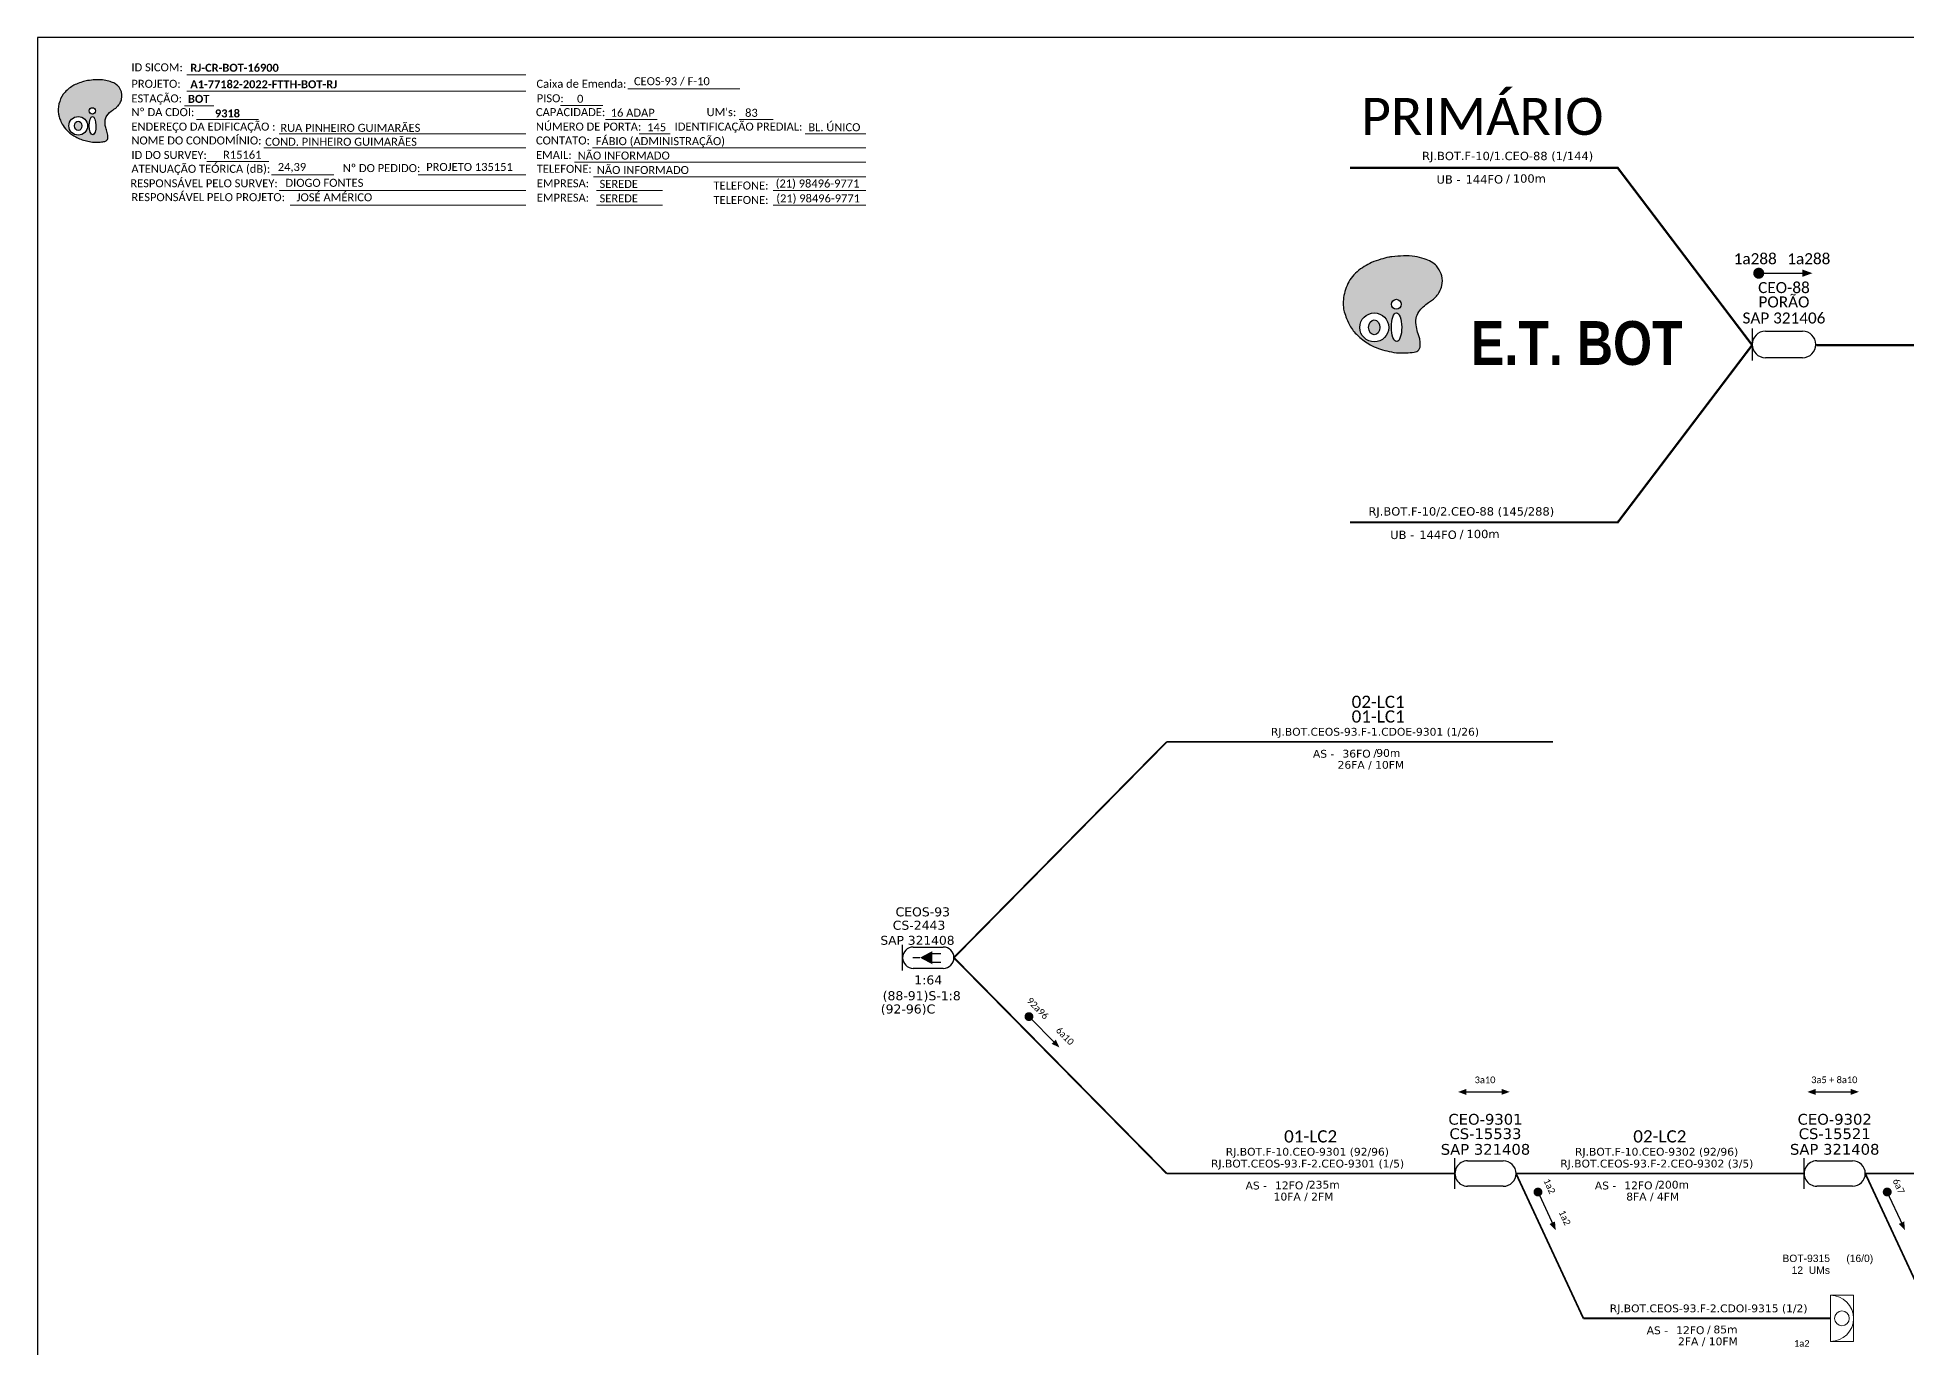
# Model space of a CAD drawing. Extents: x -86 to 1625, y 705 to 1299.
# Drawn here: x -85.8 to 333, y 1005.5 to 1299 of the extents above; entities that cross this region are included whole.
import ezdxf
from ezdxf.enums import TextEntityAlignment as Align

# ---------------------------------------------------------------- set-up
doc = ezdxf.new("R2010")
doc.units = 0
for name, color, linetype, lineweight in [("20.0-LEGENDA DOS CDO'S", 1, 'Continuous', 0), ('20.1-CDO_INTERIOR', 1, 'Continuous', 0), ('40.1-ETIQUETAS', 1, 'Continuous', 20)]:
    doc.layers.add(name, color=color, linetype=linetype, lineweight=lineweight)
for name, color, linetype in [('20.4-CEOS', 1, 'Continuous'), ('20.5-CABO AÉREO', 1, 'Continuous'), ('20.5-CEO', 1, 'Continuous'), ('CABO OPTICO EXISTENTE', 5, 'Continuous'), ('CAP a instalar', 1, 'Continuous'), ('E.T.', 7, 'Continuous'), ('SETA', 7, 'Continuous')]:
    doc.layers.add(name, color=color, linetype=linetype)
doc.styles.add('ARIAL', font='arial.ttf')
doc.styles.add('siredit', font='verdana.ttf')
doc.styles.get("Standard").update_dxf_attribs({"font": 'arial.ttf'})
doc.styles.add('SWISS BIT', font='swisscb.ttf')
doc.styles.add('WMF-Calibri0', font='calibri.ttf')
doc.styles.add('WMF-Calibri1', font='calibrib.ttf')
doc.linetypes.add('FENCELINE1', pattern='A,0.25,-0.1,[133,ltypeshp.shx,S=0.1,R=0,X=-0.1,Y=0],-0.1,1', length=1.45)

# ---------------------------------------------------------------- blocks, each defined once
blk = doc.blocks.new('ETIQUETA_RS5F')
at = {"layer": '40.1-ETIQUETAS', "color": 0, "style": 'siredit'}
blk.add_text('/', height=1.5, dxfattribs=at).set_placement((1.58, -1.95), align=Align.MIDDLE_RIGHT)
for tag, p in [('ETIQUETA_R_PRIMARIA', (1.21, 4.1)), ('ETIQUETA_R_SECUNDARIA', (1.21, 2.1)), ('F_ATIVAS/F_MORTAS', (1.14, -4.24))]:
    blk.add_attdef(tag, text='', height=1.5, dxfattribs=at).set_placement(p, align=Align.MIDDLE_CENTER)
for tag, p in [('TIPO_CABO', (-6.58, -2.12)), ('CAP_CABO', (0.4, -2.09))]:
    blk.add_attdef(tag, text='', height=1.5, dxfattribs=at).set_placement(p, align=Align.MIDDLE_RIGHT)
blk.add_attdef('METROS', text='', height=1.5, dxfattribs=at).set_placement((2.14, -1.95), align=Align.MIDDLE_LEFT)
for tag, p in [('FUSÃO_1', (0.85, -8.39)), ('FUSÃO_2', (0.85, -10.6)), ('FUSÃO_3', (0.85, -12.93)), ('FUSÃO_4', (0.85, -15.14)), ('FUSÃO_5', (0.85, -17.16))]:
    blk.add_attdef(tag, text='', height=1.5, dxfattribs=at).set_placement(p, align=Align.CENTER)
blk = doc.blocks.new('OI')
h = blk.add_hatch(color=40)
edge = h.paths.add_edge_path()
edge.add_spline(control_points=[(4.35, -0.67), (3.92, -0.99), (3.26, -1.5), (2.81, -2.59), (2.9, -3.5), (3.06, -4.27), (3.31, -4.85), (3.37, -5.39), (3.4, -5.88), (3.2, -6.4), (2.54, -6.61), (1.65, -6.63), (0.55, -6.67), (-0.56, -6.42), (-1.61, -6.14), (-2.77, -5.61), (-3.92, -4.77), (-4.89, -3.7), (-5.34, -2.65), (-5.6, -1.94), (-5.85, -0.96), (-5.71, 0.47), (-5.1, 2.02), (-4.14, 3.02), (-3.3, 3.61), (-2.37, 4.16), (-1.36, 4.44), (-0.56, 4.7), (0.79, 4.85), (2.24, 4.97), (3.79, 4.57), (4.67, 4.21), (5.44, 3.65), (5.76, 2.99), (6.03, 2.21), (6.01, 1.46), (5.72, 0.64), (5.31, 0.08), (4.88, -0.38), (4.51, -0.55), (4.35, -0.67)], knot_values=[0, 0, 0, 0, 1.60434, 2.417191, 3.427595, 4.282808, 4.776746, 5.304182, 5.888771, 6.258406, 6.858137, 7.79129, 8.986195, 10.124242, 11.187857, 12.242908, 13.953784, 15.414161, 16.515391, 17.349188, 17.675853, 19.552021, 21.515531, 22.568638, 23.63245, 24.621084, 25.782718, 26.745347, 27.142653, 29.870543, 31.004649, 31.921532, 32.709589, 33.801391, 34.042471, 35.192333, 35.971461, 36.628871, 37.254359, 37.836911, 37.836911, 37.836911, 37.836911], degree=3, periodic=0)
h.paths.add_polyline_path([(1.13, -0.87, -1), (-0.04, -0.87, -1)], flags=16)
edge = h.paths.add_edge_path(flags=16)
edge.add_ellipse((0.56, -3.59), major_axis=(-0.02, 1.71), ratio=0.361305, start_angle=0, end_angle=360)
h.paths.add_polyline_path([(-0.36, -3.62, -1), (-3.8, -3.62, -1)], flags=16)
edge = h.paths.add_edge_path(flags=0)
edge.add_ellipse((-2.08, -3.62), major_axis=(0, 0.885), ratio=0.758294, start_angle=0, end_angle=360)
at = {"color": 40}
for centre, radius in [((-2.08, -3.62), 1.72), ((0.54, -0.87), 0.587)]:
    blk.add_circle(centre, radius, dxfattribs=at)
blk.add_ellipse((0.56, -3.59), major_axis=(-0.02, 1.71), ratio=0.361305, dxfattribs=at)
blk.add_ellipse((-2.08, -3.62), major_axis=(0, 0.885), ratio=0.758294, start_param=-3.141592653589792, end_param=3.141592653589792, dxfattribs=at)
at = {"color": 40, "start_tangent": (-0.800898, -0.598801), "end_tangent": (-0.800898, -0.598801)}
blk.add_spline([(4.35, -0.67), (3.2, -1.78), (2.9, -2.54), (2.92, -3.55), (3.12, -4.38), (3.28, -4.85), (3.37, -5.37), (3.35, -5.95), (3.2, -6.29), (2.66, -6.55), (1.73, -6.63), (0.54, -6.62), (-0.58, -6.41), (-1.6, -6.11), (-2.56, -5.67), (-3.95, -4.67), (-4.89, -3.56), (-5.37, -2.56), (-5.64, -1.78), (-5.72, -1.46), (-5.63, 0.42), (-4.84, 2.22), (-4.13, 2.99), (-3.27, 3.62), (-2.4, 4.09), (-1.3, 4.47), (-0.37, 4.72), (0.02, 4.77), (2.75, 4.8), (3.85, 4.53), (4.69, 4.16), (5.31, 3.68), (5.85, 2.73), (5.93, 2.5), (5.94, 1.35), (5.67, 0.62), (5.29, 0.08), (4.84, -0.36), (4.35, -0.67)], degree=3, dxfattribs=at)

msp = doc.modelspace()

# ---------------------------------------------------------------- linework, layer by layer
msp.add_lwpolyline([(-85.84, 705.02), (752.73, 705.02), (752.73, 1299.02), (-85.84, 1299.02), (-85.84, 705.02)])
at = {"color": 7, "lineweight": 0}
for points in [[(-52.37, 1290.67), (23.61, 1290.67)], [(-52.37, 1286.98), (23.61, 1286.98)], [(46.45, 1287.47), (71.58, 1287.47)], [(-52.88, 1283.7), (-46.33, 1283.7)], [(31.4, 1283.75), (40.89, 1283.75)], [(-50.22, 1280.63), (-36.28, 1280.63)], [(41.45, 1280.63), (53.07, 1280.63)], [(71.39, 1280.63), (79.06, 1280.63)], [(-35.06, 1274.28), (23.61, 1274.28)], [(-31.65, 1277.4), (23.61, 1277.4)], [(38.57, 1274.28), (99.79, 1274.28)], [(49.04, 1277.4), (55.98, 1277.4)], [(86.21, 1277.4), (99.77, 1277.4)], [(-47.9, 1271.22), (-33.96, 1271.22)], [(34.53, 1271.05), (99.79, 1271.05)], [(-33.37, 1268.25), (-19.42, 1268.25)], [(-0.53, 1268.26), (23.62, 1268.26)], [(38.81, 1267.81), (99.79, 1267.81)], [(-31.65, 1264.7), (23.61, 1264.7)], [(-29.16, 1261.46), (23.61, 1261.46)], [(39.42, 1264.7), (54.22, 1264.7)], [(39.42, 1261.46), (54.22, 1261.46)], [(79.02, 1264.7), (99.79, 1264.7)], [(79.02, 1261.46), (99.79, 1261.46)]]:
    msp.add_lwpolyline(points, dxfattribs=at)
at = {"color": 0, "const_width": 1.24}
msp.add_lwpolyline([(299.26, 1246.18, 1), (300.49, 1246.18, 1)], format="xyb", close=True, dxfattribs=at)
at = {"color": 7}
for points, const_width in [([(136, 1079.98, 1), (136.7, 1079.27, 1)], 0.999), ([(250.2, 1040.77, 1), (250.62, 1039.87, 1)], 1), ([(328.46, 1040.78, 1), (328.88, 1039.87, 1)], 1)]:
    msp.add_lwpolyline(points, format="xyb", close=True, dxfattribs=dict(at, const_width=const_width))
at = {"layer": '20.1-CDO_INTERIOR', "color": 8, "lineweight": 18}
msp.add_lwpolyline([(321.1, 1006.86), (321.1, 1017.19), (315.94, 1017.19), (315.94, 1006.86)], close=True, dxfattribs=at)
msp.add_circle((318.52, 1012.02), 1.65, dxfattribs=at)
msp.add_arc((315.94, 1012.02), 5.17, 270, 90, dxfattribs=at)
at = {"layer": '20.4-CEOS', "color": 7}
for p, q in [((110.43, 1095.22), (117.14, 1095.22)), ((117.14, 1090.44), (110.43, 1090.44))]:
    msp.add_line(p, q, dxfattribs=at)
for points in [[(108.03, 1089.94), (108.03, 1095.71)], [(114.58, 1093.78), (116.62, 1093.78)], [(111.93, 1092.83), (110.32, 1092.83)], [(114.58, 1091.79), (116.62, 1091.79)]]:
    msp.add_lwpolyline(points, dxfattribs=at)
msp.add_lwpolyline([(111.93, 1092.83, 0, 2.95, 0), (114.7, 1092.83, 2.95, 2.95, 0)], format="xyseb", dxfattribs=at)
for centre, start, end in [((110.43, 1092.83), 90, 270), ((117.14, 1092.83), 270, 90)]:
    msp.add_arc(centre, 2.39, start, end, dxfattribs=at)
at = {"layer": '20.5-CABO AÉREO', "color": 0, "ltscale": 50, "const_width": 0.499}
for points in [[(208.28, 1269.79), (268.28, 1269.79), (298.4, 1230.08)], [(208.28, 1190.36), (268.28, 1190.36), (298.4, 1230.08)]]:
    msp.add_lwpolyline(points, dxfattribs=at)
at = {"layer": '20.5-CABO AÉREO', "color": 7, "ltscale": 50, "const_width": 0.499}
msp.add_lwpolyline([(312.75, 1230.08), (385.46, 1230.08)], dxfattribs=at)
at = {"layer": '20.5-CEO', "color": 0}
for p, q in [((301.37, 1233.2), (309.71, 1233.2)), ((309.71, 1227.26), (301.37, 1227.26))]:
    msp.add_line(p, q, dxfattribs=at)
msp.add_lwpolyline([(298.4, 1233.82), (298.4, 1226.65)], dxfattribs=at)
msp.add_arc((301.37, 1230.23), 2.97, 90, 270, dxfattribs=at)
at = {"layer": '20.5-CEO', "color": 7}
msp.add_arc((309.71, 1230.23), 2.97, 270, 90, dxfattribs=at)
at = {"layer": 'CAP a instalar', "color": 7, "linetype": 'Continuous'}
for p, q in [((231.8, 1041.03), (231.8, 1047.9)), ((234.65, 1047.31), (242.64, 1047.31)), ((310.06, 1041.03), (310.06, 1047.9)), ((312.91, 1047.31), (320.9, 1047.31)), ((242.64, 1041.62), (234.65, 1041.61)), ((320.9, 1041.62), (312.91, 1041.61))]:
    msp.add_line(p, q, dxfattribs=at)
at = {"layer": 'CAP a instalar', "color": 7, "linetype": 'FENCELINE1', "ltscale": 6, "const_width": 0.4}
for points in [[(119.53, 1092.83), (167.23, 1141.19)], [(167.23, 1141.19), (253.75, 1141.19)], [(167.23, 1044.46), (119.53, 1092.83)], [(167.23, 1044.46), (231.8, 1044.46)], [(245.49, 1044.46), (310.06, 1044.46)], [(323.75, 1044.47), (388.32, 1044.46)]]:
    msp.add_lwpolyline(points, dxfattribs=at)
at = {"layer": 'CAP a instalar', "color": 8, "linetype": 'FENCELINE1', "ltscale": 6, "const_width": 0.4}
for points in [[(245.49, 1044.46), (260.59, 1012.02)], [(323.75, 1044.47), (338.85, 1012.02)], [(260.59, 1012.02), (315.93, 1012.02)]]:
    msp.add_lwpolyline(points, dxfattribs=at)
at = {"layer": 'CAP a instalar', "color": 7, "linetype": 'Continuous'}
for centre, start_param, end_param in [((234.65, 1044.46), 6.283185, 9.424778), ((242.64, 1044.46), 3.141593, 6.283185), ((312.91, 1044.46), 6.283185, 9.424778), ((320.9, 1044.47), 3.141593, 6.283185)]:
    msp.add_ellipse(centre, major_axis=(0, 2.85), ratio=1, start_param=start_param, end_param=end_param, dxfattribs=at)
at = {"layer": 'SETA', "color": 0}
msp.add_lwpolyline([(299.88, 1246.18), (310.5, 1246.18)], dxfattribs=at)
at = {"layer": 'SETA', "color": 7}
for points in [[(136.35, 1079.62), (142.37, 1073.5)], [(234.35, 1062.75), (242.94, 1062.75)], [(312.61, 1062.75), (321.19, 1062.75)], [(250.28, 1040.61), (253.89, 1032.81)], [(328.54, 1040.62), (332.15, 1032.82)]]:
    msp.add_lwpolyline(points, dxfattribs=at)
for points in [[(309.64, 1247.02), (311.91, 1246.19), (309.64, 1245.37)], [(142.37, 1074.47), (143.18, 1072.7), (141.42, 1073.54)], [(234.35, 1062.08), (232.52, 1062.75), (234.35, 1063.42)], [(242.25, 1063.43), (244.08, 1062.76), (242.25, 1062.1)], [(312.61, 1062.09), (310.78, 1062.75), (312.61, 1063.42)], [(320.5, 1063.43), (322.33, 1062.77), (320.5, 1062.1)], [(254.22, 1033.73), (254.38, 1031.78), (253.01, 1033.17)], [(332.48, 1033.73), (332.64, 1031.78), (331.27, 1033.17)]]:
    msp.add_solid(points, dxfattribs=at)

# ---------------------------------------------------------------- block references
at = {"color": 7, "xscale": 1.213923925163967, "yscale": 1.213923925163967, "zscale": 1.213923925163967, "rotation": 0.1532896023949059}
msp.add_blockref('OI', (-74.17, 1283.61), dxfattribs=at)
at = {"layer": '40.1-ETIQUETAS', "color": 0}
ref = msp.add_blockref('ETIQUETA_RS5F', (242.14, 1269.83), dxfattribs=dict(at, xscale=1.247999999999956, yscale=1.247999999999956, zscale=1.248))
ref.add_attrib('ETIQUETA_R_SECUNDARIA', 'RJ.BOT.F-10/1.CEO-88 (1/144)', dxfattribs={"color": 0, "height": 1.872, "style": 'siredit'}).set_placement((243.61, 1272.46), align=Align.MIDDLE_CENTER)
ref.add_attrib('TIPO_CABO', 'UB - ', dxfattribs={"color": 0, "height": 1.872, "style": 'siredit'}).set_placement((233.88, 1267.19), align=Align.MIDDLE_RIGHT)
ref.add_attrib('CAP_CABO', '144FO', dxfattribs={"color": 0, "height": 1.872, "style": 'siredit'}).set_placement((242.59, 1267.22), align=Align.MIDDLE_RIGHT)
ref.add_attrib('METROS', '100m', dxfattribs={"color": 0, "height": 1.872, "style": 'siredit'}).set_placement((244.77, 1267.4), align=Align.MIDDLE_LEFT)
ref = msp.add_blockref('ETIQUETA_RS5F', (231.75, 1190.2), dxfattribs=dict(at, xscale=1.247999999999956, yscale=1.247999999999956, zscale=1.248))
ref.add_attrib('ETIQUETA_R_SECUNDARIA', 'RJ.BOT.F-10/2.CEO-88 (145/288)', dxfattribs={"color": 0, "height": 1.872, "style": 'siredit'}).set_placement((233.23, 1192.82), align=Align.MIDDLE_CENTER)
ref.add_attrib('TIPO_CABO', 'UB - ', dxfattribs={"color": 0, "height": 1.872, "style": 'siredit'}).set_placement((223.5, 1187.56), align=Align.MIDDLE_RIGHT)
ref.add_attrib('CAP_CABO', '144FO', dxfattribs={"color": 0, "height": 1.872, "style": 'siredit'}).set_placement((232.21, 1187.59), align=Align.MIDDLE_RIGHT)
ref.add_attrib('METROS', '100m', dxfattribs={"color": 0, "height": 1.872, "style": 'siredit'}).set_placement((234.39, 1187.76), align=Align.MIDDLE_LEFT)
at = {"layer": 'E.T.', "color": 7, "xscale": 1.886677367631637, "yscale": 1.886677352653351, "zscale": 1.886677351371438}
msp.add_blockref('OI', (217.66, 1240.87), dxfattribs=at)

# ---------------------------------------------------------------- texts
at = {"color": 7, "lineweight": 0, "style": 'WMF-Calibri0'}
for s, height, p in [('ID SICOM:', 1.793, (-64.77, 1291.42)), ('PROJETO:', 1.793, (-64.77, 1287.73)), ('ESTAÇÃO:', 1.793, (-64.77, 1284.45)), ('Caixa de Emenda:', 1.7927, (25.99, 1287.73)), ('PISO:', 1.793, (26.06, 1284.49)), ('Nº DA CDOI:', 1.7927, (-64.77, 1281.38)), ('CAPACIDADE:', 1.7927, (25.88, 1281.38)), ("UM's:", 1.793, (64.12, 1281.38)), ('ENDEREÇO DA EDIFICAÇÃO :', 1.7927, (-64.77, 1278.14)), ('NÚMERO DE PORTA:', 1.7927, (25.88, 1278.14)), ('IDENTIFICAÇÃO PREDIAL:', 1.7927, (56.96, 1278.14)), ('NOME DO CONDOMÍNIO:', 1.7927, (-64.77, 1275.03)), ('ID DO SURVEY:', 1.7927, (-64.77, 1271.79)), ('CONTATO:', 1.793, (25.88, 1275.03)), ('EMAIL:', 1.793, (25.88, 1271.79)), ('ATENUAÇÃO TEÓRICA (dB):', 1.7927, (-64.77, 1268.68)), ('Nº DO PEDIDO:', 1.7927, (-17.4, 1268.84)), ('TELEFONE:', 1.793, (26.06, 1268.68)), ('RESPONSÁVEL PELO SURVEY:', 1.7927, (-65.01, 1265.44)), ('EMPRESA:', 1.793, (26.06, 1265.44)), ('TELEFONE:', 1.793, (65.67, 1264.94)), ('RESPONSÁVEL PELO PROJETO:', 1.7927, (-64.77, 1262.33)), ('EMPRESA:', 1.793, (26.06, 1262.21)), ('TELEFONE:', 1.793, (65.67, 1261.7))]:
    msp.add_text(s, height=height, dxfattribs=at).set_placement(p)
at = {"color": 7}
for s, height, style, p in [('RJ-CR-BOT-16900', 1.7927, 'WMF-Calibri1', (-51.57, 1291.32)), ('CEOS-93 / F-10', 1.7927, 'WMF-Calibri0', (47.84, 1288.31)), ('BOT', 1.793, 'WMF-Calibri1', (-52.09, 1284.35)), ('A1-77182-2022-FTTH-BOT-RJ', 1.7927, 'WMF-Calibri1', (-51.57, 1287.63)), ('0', 1.79, 'WMF-Calibri0', (35.09, 1284.38)), ('16 ADAP', 1.793, 'WMF-Calibri0', (42.63, 1281.25)), ('83', 1.793, 'WMF-Calibri0', (72.74, 1281.23)), ('RUA PINHEIRO GUIMARÃES', 1.7927, 'WMF-Calibri0', (-31.39, 1277.86)), ('145', 1.793, 'WMF-Calibri0', (50.81, 1278)), ('BL. ÚNICO', 1.793, 'WMF-Calibri0', (86.91, 1278)), ('R15161', 1.793, 'WMF-Calibri0', (-44.23, 1271.83)), ('COND. PINHEIRO GUIMARÃES', 1.7927, 'WMF-Calibri0', (-34.8, 1274.74)), ('NÃO INFORMADO', 1.7927, 'WMF-Calibri0', (35.23, 1271.65)), ('FÁBIO (ADMINISTRAÇÃO)', 1.7927, 'WMF-Calibri0', (39.27, 1274.88)), ('24,39', 1.793, 'WMF-Calibri0', (-31.97, 1269.09)), ('PROJETO 135151', 1.7927, 'WMF-Calibri0', (1.28, 1269.1)), ('NÃO INFORMADO', 1.7927, 'WMF-Calibri0', (39.52, 1268.41)), ('DIOGO FONTES', 1.7927, 'WMF-Calibri0', (-30.25, 1265.54)), ('SEREDE', 1.793, 'WMF-Calibri0', (40.13, 1265.3)), ('(21) 98496-9771', 1.7927, 'WMF-Calibri0', (79.6, 1265.39)), ('JOSÉ AMÉRICO', 1.7927, 'WMF-Calibri0', (-27.76, 1262.3)), ('SEREDE', 1.793, 'WMF-Calibri0', (40.13, 1262.06)), ('(21) 98496-9771', 1.7927, 'WMF-Calibri0', (79.73, 1262.06))]:
    msp.add_text(s, height=height, dxfattribs=dict(at, style=style)).set_placement(p)
at = {"color": 7, "style": 'WMF-Calibri1'}
msp.add_text('9318', height=1.793, dxfattribs=at).set_placement((-43.25, 1281.09), align=Align.CENTER)
at = {"insert": (237.94, 1281.27), "char_height": 8.2944, "width": 126.3994, "attachment_point": 5}
msp.add_mtext('\\C7;\\fCalibri|b0|i0|c0|p34;PRIMÁRIO', dxfattribs=at)
at = {"color": 5, "insert": (299.09, 1249.42), "char_height": 2.471, "width": 31.3313, "attachment_point": 5}
msp.add_mtext('{\\fCalibri|b0|i0|c0|p34;\\C7;1a288}', dxfattribs=at)
at = {"color": 7, "attachment_point": 5}
for s, insert, char_height, width in [('{\\fCalibri|b0|i0|c0|p34;\\C7;1a288}', (311.1, 1249.42), 2.471, 31.3313), ('\\C3;\\fCalibri|b0|i0|c0|p34;02-LC1', (214.6, 1150.14), 2.7432, 40.9104), ('\\C3;\\fCalibri|b0|i0|c0|p34;01-LC1', (214.6, 1146.86), 2.7432, 40.9104), ('\\C7;\\fCalibri|b0|i0|c0|p34;3a10', (238.55, 1065.45), 1.4978, 25.3213), ('\\C7;\\fCalibri|b0|i0|c0|p34;3a5 + 8a10', (316.81, 1065.46), 1.4978, 25.3213), ('\\C3;\\fCalibri|b0|i0|c0|p34;01-LC2', (199.46, 1052.78), 2.7432, 40.9104), ('\\C3;\\fCalibri|b0|i0|c0|p34;02-LC2', (277.71, 1052.78), 2.7432, 40.9104), ('\\fCalibri|b0|i0|c0|p34;1a2', (309.52, 1006.41), 1.5, 25.3588)]:
    msp.add_mtext(s, dxfattribs=dict(at, insert=insert, char_height=char_height, width=width))
at = {"color": 0, "char_height": 2.471, "width": 31.3313, "attachment_point": 5}
for s, insert in [('{\\fCalibri|b0|i0|c0|p34;\\C7;CEO-88}', (305.53, 1242.95)), ('{\\fCalibri|b0|i0|c0|p34;\\C7;PORÃO}', (305.53, 1239.74)), ('{\\fCalibri|b0|i0|c0|p34;\\C7;SAP 321406}', (305.53, 1236.14))]:
    msp.add_mtext(s, dxfattribs=dict(at, insert=insert))
at = {"color": 7, "attachment_point": 5}
for s, insert, char_height, width, rotation in [('\\C7;\\fCalibri|b0|i0|c0|p34;92a96', (138.32, 1081.48), 1.4978, 25.3213, 314.523), ('\\C7;\\fCalibri|b0|i0|c0|p34;6a10', (144.43, 1075.27), 1.4978, 25.3213, 314.523), ('\\C7;\\fCalibri|b0|i0|c0|p34;1a2', (252.99, 1041.62), 1.5, 25.3588, 294.8598), ('\\C7;\\fCalibri|b0|i0|c0|p34;6a7', (331.25, 1041.62), 1.5, 25.3588, 294.8598), ('\\C7;\\fCalibri|b0|i0|c0|p34;1a2', (256.41, 1034.56), 1.5, 25.3588, 294.8598)]:
    msp.add_mtext(s, dxfattribs=dict(at, insert=insert, char_height=char_height, width=width, rotation=rotation))
at = {"layer": "20.0-LEGENDA DOS CDO'S", "color": 8, "style": 'ARIAL'}
for s, p in [('BOT-9315', (315.84, 1024.64)), ('12  UMs', (315.84, 1021.99))]:
    msp.add_text(s, height=1.653, dxfattribs=at).set_placement(p, align=Align.RIGHT)
msp.add_text('    (16/0)', height=1.65, dxfattribs=at).set_placement((321.24, 1024.64), align=Align.CENTER)
at = {"layer": '20.4-CEOS', "color": 7, "style": 'siredit'}
for s, height, p in [('CEOS-93', 2.028, (112.56, 1103.1)), ('SAP 321408', 2, (111.37, 1096.72)), ('CS-2443', 2.028, (111.72, 1100.1))]:
    msp.add_text(s, height=height, dxfattribs=at).set_placement(p, align=Align.MIDDLE_CENTER)
for s, height, p in [('(88-91)S-1:8', 2.0275, (112.32, 1085.32)), ('1:64', 2.028, (113.78, 1088.86))]:
    msp.add_text(s, height=height, dxfattribs=at).set_placement(p, align=Align.TOP_CENTER)
for s, p in [('CEO-9301', (238.64, 1057.83)), ('CEO-9302', (316.9, 1057.83)), ('CS-15533', (238.64, 1054.6)), ('CS-15521', (316.9, 1054.6)), ('SAP 321408', (238.65, 1051.09)), ('SAP 321408', (316.9, 1051.1))]:
    msp.add_text(s, height=2.413, rotation=0.0129, dxfattribs=at).set_placement(p, align=Align.TOP_CENTER)
msp.add_attdef('(92-96)C', text='(XX)R', height=2.028, dxfattribs=at).set_placement((109.24, 1082.35), align=Align.TOP_CENTER)
at = {"layer": '40.1-ETIQUETAS', "color": 7, "style": 'siredit'}
for s, height, p in [('RJ.BOT.CEOS-93.F-1.CDOE-9301 (1/26)', 1.7496, (213.88, 1143.44)), ('26FA / 10FM', 1.7496, (212.97, 1136.03)), ('RJ.BOT.CEOS-93.F-2.CEO-9301 (1/5)', 1.7496, (198.78, 1046.7)), ('RJ.BOT.F-10.CEO-9301 (92/96)', 1.7496, (198.73, 1049.35)), ('RJ.BOT.CEOS-93.F-2.CEO-9302 (3/5)', 1.7496, (277.03, 1046.7)), ('RJ.BOT.F-10.CEO-9302 (92/96)', 1.7496, (276.99, 1049.35)), ('10FA / 2FM', 1.75, (197.87, 1039.3)), ('8FA / 4FM', 1.75, (276.12, 1039.3))]:
    msp.add_text(s, height=height, dxfattribs=at).set_placement(p, align=Align.MIDDLE_CENTER)
for s, p in [('AS -', (204.78, 1138.51)), ('36FO', (212.92, 1138.54)), ('/', (214.34, 1138.7)), ('AS -', (189.68, 1041.78)), ('12FO', (197.82, 1041.81)), ('/', (199.24, 1041.97)), ('AS -', (267.94, 1041.78)), ('12FO', (276.08, 1041.81)), ('/', (277.5, 1041.97))]:
    msp.add_text(s, height=1.75, dxfattribs=at).set_placement(p, align=Align.MIDDLE_RIGHT)
for s, p in [('90m', (214.17, 1138.7)), ('235m', (199.07, 1041.97)), ('200m', (277.33, 1041.97))]:
    msp.add_text(s, height=1.75, dxfattribs=at).set_placement(p, align=Align.MIDDLE_LEFT)
at = {"layer": '40.1-ETIQUETAS', "color": 8, "style": 'siredit'}
for s, p in [('AS -', (279.56, 1009.34)), ('12FO', (287.7, 1009.37)), ('/', (289.11, 1009.53))]:
    msp.add_text(s, height=1.75, dxfattribs=at).set_placement(p, align=Align.MIDDLE_RIGHT)
msp.add_text('85m', height=1.75, dxfattribs=at).set_placement((289.73, 1009.53), align=Align.MIDDLE_LEFT)
msp.add_text('2FA / 10FM', height=1.75, dxfattribs=at).set_placement((288.49, 1006.86), align=Align.MIDDLE_CENTER)
at = {"layer": 'CABO OPTICO EXISTENTE', "color": 8, "style": 'siredit'}
msp.add_text('RJ.BOT.CEOS-93.F-2.CDOI-9315 (1/2)', height=1.7496, dxfattribs=at).set_placement((288.65, 1014.26), align=Align.MIDDLE_CENTER)
at = {"layer": 'E.T.', "color": 40, "style": 'SWISS BIT'}
msp.add_text('E.T. BOT', height=9.811, dxfattribs=at).set_placement((259.11, 1225.64), align=Align.CENTER)

doc.saveas('drawing.dxf')
